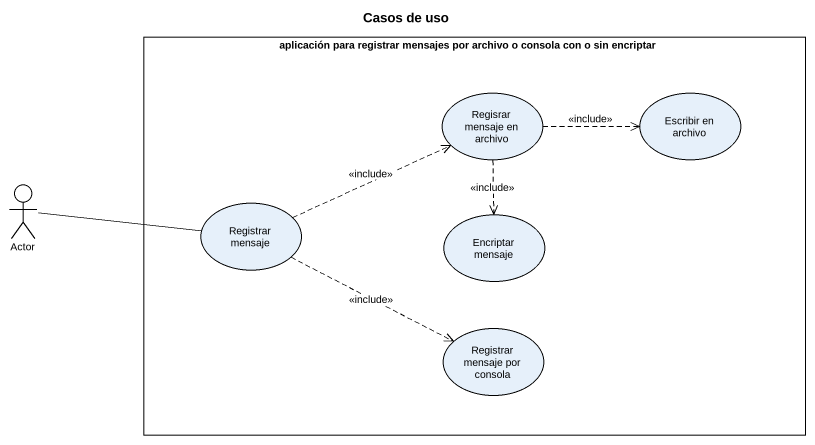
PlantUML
@startuml
title Casos de uso
rectangle "aplicación para registrar mensajes por archivo o consola con o sin encriptar" as aplicación_para_registrar {
  usecase "Regisrar mensaje en archivo" as Regisrar_mensaje_en_archivo
  usecase "Escribir en archivo" as Escribir_en_archivo
  usecase "Registrar mensaje" as Registrar_mensaje
  usecase "Encriptar mensaje" as Encriptar_mensaje
  usecase "Registrar mensaje por consola" as Registrar_mensaje_por
}
actor "Actor" as Actor_
Regisrar_mensaje_en_archivo .right.> Escribir_en_archivo : <<include>>
Regisrar_mensaje_en_archivo ..> Encriptar_mensaje : <<include>>
Actor_ -right- Registrar_mensaje
Registrar_mensaje .right.> Regisrar_mensaje_en_archivo : <<include>>
Registrar_mensaje .right.> Registrar_mensaje_por : <<include>>
@enduml
